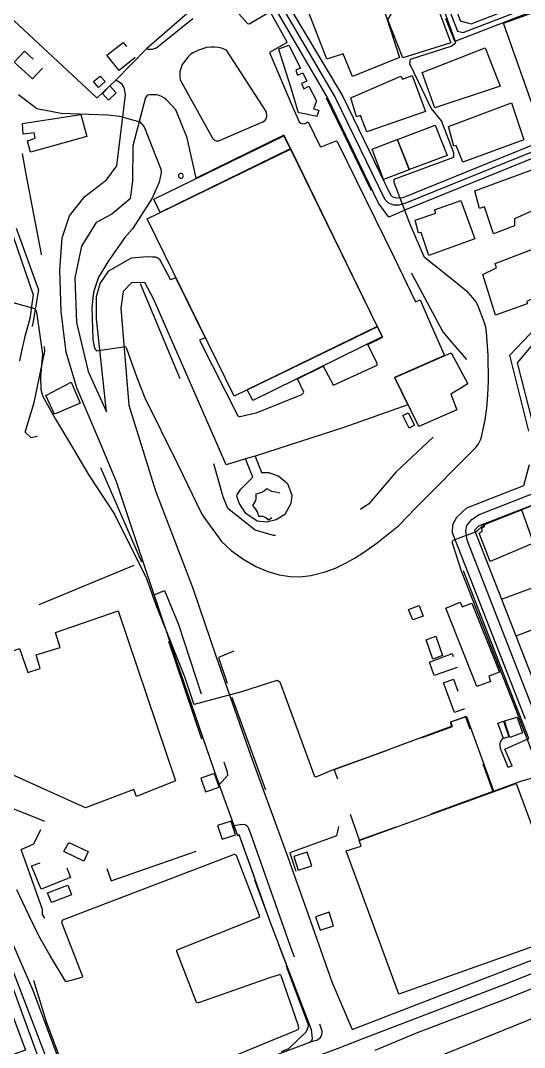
# Model space of a CAD drawing. Header units: millimetres. Extents: x 198785 to 203305, y 542885 to 545889.
# Drawn here: x 202611.8 to 202752.3, y 544513 to 544799.4 of the extents above; entities that cross this region are included whole.
import ezdxf

# ---------------------------------------------------------------- set-up
doc = ezdxf.new("R2010")
doc.units = ezdxf.units.MM
for name, pattern in [('FENCE_25K', [54.3, 28.7, -9.2, -16.4]), ('HIDDEN_BULD_25K', [28.8, 18.4, -10.4]), ('HIDDEN_IN_25K', [56.5, 36.5, -20])]:
    doc.linetypes.add(name, pattern=pattern)
for name, color, linetype in [('A0013117', 253, 'Continuous'), ('A0013118', 253, 'Continuous'), ('A0023217', 253, 'Continuous'), ('A0033324', 253, 'Continuous'), ('B0014111', 253, 'Continuous'), ('B0014112', 253, 'Continuous'), ('B0014113', 253, 'Continuous'), ('B0014114', 253, 'Continuous'), ('B0014115', 253, 'Continuous'), ('B0014116', 253, 'Continuous'), ('B0014118', 253, 'Continuous'), ('B0024120', 253, 'Continuous'), ('B0024127', 253, 'Continuous'), ('C0076117', 253, 'Continuous'), ('F0017111', 253, 'Continuous'), ('F0017114', 253, 'Continuous'), ('F0047224', 253, 'Continuous')]:
    doc.layers.add(name, color=color, linetype=linetype)

msp = doc.modelspace()

# ---------------------------------------------------------------- linework, layer by layer
at = {"layer": 'A0013117'}
for points in [[(202735.37, 544799.01), (202737.44, 544798.45), (202761.53, 544807.82), (202750.98, 544835.3), (202749.98, 544836.5), (202747.99, 544837.03), (202744.08, 544836.73), (202721.73, 544834.29), (202721.38, 544832.96), (202733.68, 544801.1), (202734.4, 544799.27), (202735.37, 544799.01)], [(202773.96, 544768.79), (202719.58, 544746.72), (202714.51, 544744.52), (202711.59, 544748.45), (202697.35, 544777.87), (202680.28, 544807.25)], [(202684.86, 544806.44), (202701.55, 544778.38), (202714.93, 544750.75), (202715.4, 544750.25), (202716.15, 544750), (202717.21, 544749.89), (202718.5, 544750.06), (202772.47, 544771.97), (202773.86, 544775.68)], [(202773.86, 544775.68), (202762.6, 544805.02), (202732.91, 544793.47), (202732.8, 544793.76), (202730.42, 544799.83)], [(202605.19, 544752.11), (202615.3, 544722.86), (202614.44, 544716.23), (202612.96, 544710.84), (202612.12, 544707.19), (202611.5, 544704.48)], [(202753.48, 544684.82), (202748.18, 544706.06), (202755.76, 544713.94)], [(202752.55, 544604.58), (202752.01, 544605.95), (202732.22, 544656.47), (202732.32, 544658.84), (202733.49, 544660.85), (202736.23, 544663.49), (202752.14, 544669.72), (202753.75, 544675.6)], [(202758.66, 544665.83), (202739.53, 544658.34), (202738.37, 544657.22), (202757.43, 544608.56)], [(202618.91, 544504.58), (202604.61, 544543.33), (202591.54, 544575.92), (202578.77, 544609.64), (202576.31, 544616.47), (202574.48, 544619.19), (202571.72, 544620.25), (202562.21, 544599.52), (202559.66, 544594.21), (202559.85, 544589.57), (202562.25, 544578.4), (202563.52, 544572.48), (202564.71, 544566.93), (202564.52, 544560.62), (202563.59, 544551.11), (202561.89, 544540.51), (202560.16, 544531.57), (202559.06, 544513.57), (202559.28, 544504.56)], [(202826.79, 544504.67), (202819.98, 544522.28), (202811.61, 544543.78), (202808.73, 544550.99), (202783.13, 544540.79), (202774.64, 544537.41), (202747.07, 544526.46), (202722.39, 544517.1), (202710.62, 544512.2)], [(202608.32, 544544.81), (202615.21, 544529.02), (202624.34, 544504.58)], [(202704.28, 544518), (202745.61, 544534), (202773.19, 544544.6)], [(202666.43, 544504.6), (202687.51, 544512.65), (202692.49, 544514.45)]]:
    msp.add_lwpolyline(points, dxfattribs=at)
at = {"layer": 'A0013118'}
for points in [[(202638.3, 544782.68), (202633.2, 544777.83), (202633.09, 544777.83), (202608.67, 544800.55), (202639.46, 544830.66), (202640.05, 544830.61), (202664.29, 544812.43), (202663.14, 544810.62), (202664.49, 544809.35), (202662.75, 544807.26), (202663.79, 544806.13), (202647.04, 544791.52)], [(202681.54, 544801.57), (202686.03, 544793.39), (202685.92, 544793.17), (202681.26, 544790.49), (202687.47, 544775.77), (202689.45, 544771.08), (202689.91, 544770.71), (202690.33, 544770.63), (202690.99, 544770.6), (202692.03, 544771.1), (202695.34, 544764.2), (202695.66, 544764.16), (202699.76, 544765.78), (202700.09, 544765.67), (202715.98, 544733.28), (202721.92, 544720.91), (202723.27, 544721.5), (202725.49, 544716.25), (202730.01, 544705.97), (202716.05, 544699.84), (202719.78, 544692.22), (202701.97, 544685.84), (202677.27, 544677.91), (202674.54, 544677.1), (202669.15, 544675.49), (202664.68, 544685.69), (202648.96, 544721.58), (202646.48, 544726.29), (202642.72, 544726.21), (202640.4, 544723.85), (202639.75, 544719.12), (202642.02, 544692.15), (202649.41, 544668.25), (202658.88, 544643.49), (202659.92, 544640.78), (202666.36, 544621.96), (202676.04, 544594.33), (202686.72, 544565.05), (202687.47, 544562.93), (202692.01, 544550.06), (202698.6, 544531.35), (202704.28, 544518)], [(202672.78, 544801.16), (202675.08, 544798.49), (202675.51, 544798.42), (202681.1, 544801.72)], [(202692.49, 544514.45), (202693.06, 544514.94), (202693.24, 544515.47), (202692.92, 544517.9), (202682.04, 544546.37), (202681.08, 544549.06), (202676.67, 544561.45), (202672.8, 544572.29), (202672.35, 544572.06), (202666.66, 544587.95), (202655.04, 544621.65), (202649.08, 544639.2), (202638.58, 544670.75), (202634.08, 544681.42), (202627.55, 544696.92), (202624.52, 544706.9), (202623.17, 544718.25), (202622.78, 544729.79), (202623.41, 544738.8), (202625.46, 544744.94), (202629.77, 544750.31), (202635.78, 544754.92), (202638.67, 544758.84), (202641.09, 544778.66), (202640.75, 544780.34), (202640.48, 544780.98), (202640.15, 544781.51), (202639.72, 544781.91), (202639.31, 544782.19), (202638.84, 544782.45), (202638.3, 544782.68), (202647.04, 544791.52), (202647.33, 544791.39), (202648.15, 544791.33), (202648.64, 544791.41), (202649.4, 544791.68), (202649.91, 544791.92), (202651.27, 544793.06), (202659.84, 544799.9)], [(202680.43, 544772.56), (202680.45, 544773.05), (202680.28, 544773.98), (202669.27, 544791.08), (202667.86, 544791.63), (202666.92, 544791.85), (202665.9, 544791.96), (202664.95, 544791.98), (202663.63, 544791.84), (202661.25, 544790.98), (202660.47, 544790.66), (202659.88, 544790.32), (202659.17, 544789.88), (202658.55, 544789.23), (202658.04, 544788.66), (202657.61, 544788.07), (202656.87, 544787.1), (202656.24, 544785.16), (202656.22, 544784.63), (202656.24, 544783.72), (202656.35, 544782.86), (202665.29, 544766.56), (202665.9, 544765.98), (202666.36, 544765.85), (202666.81, 544765.82), (202667.06, 544765.86), (202668.14, 544766.24), (202679.38, 544771.12), (202680.02, 544771.56), (202680.26, 544771.96), (202680.43, 544772.56)], [(202672.43, 544689.09), (202672.75, 544688.92), (202673.06, 544688.91), (202677.81, 544690.1), (202690.23, 544695.13), (202690.74, 544695.51), (202690.83, 544695.76), (202689.02, 544699.43), (202696.18, 544702.94), (202699.01, 544697.77), (202699.29, 544697.75), (202711.23, 544703.3), (202711.26, 544703.69), (202708.59, 544709.04), (202712.79, 544711.11), (202711.32, 544713.97), (202687.14, 544763.56), (202685.23, 544767.37), (202660.78, 544755.42), (202658.3, 544766.64), (202655.12, 544774.43), (202652.54, 544777.29), (202651.96, 544777.75), (202651.09, 544778.2), (202650.49, 544778.46), (202649.83, 544778.61), (202649.2, 544778.66), (202647.88, 544778.66), (202647.22, 544778.59), (202646.63, 544777.94), (202643.11, 544764.4), (202643.02, 544754.57), (202642.37, 544749.64), (202637.26, 544745.38), (202632.85, 544743.02), (202628.81, 544736.48), (202626.97, 544727.66), (202627.37, 544715.19), (202630.65, 544701.47), (202635.77, 544690.29), (202632.97, 544716.19), (202633.01, 544722.45), (202634, 544726.01), (202636.43, 544729.54), (202642.77, 544733.23), (202647.12, 544733.61), (202648.58, 544733.5), (202649.34, 544733.43), (202650.1, 544733.17), (202650.58, 544732.78), (202653.49, 544727.2), (202653.76, 544727.13), (202655.03, 544727.74), (202663.29, 544710.87), (202661.71, 544710.2), (202672.43, 544689.09)], [(202677.27, 544677.91), (202679.02, 544673.34), (202681.01, 544673.33), (202683.81, 544672.29), (202686.23, 544670.26), (202687.43, 544666.99), (202687.18, 544664.71), (202685.47, 544661.63), (202683.08, 544660.12), (202680.38, 544659.52), (202677.82, 544659.75), (202674.66, 544661.86), (202672.74, 544664.76), (202672.12, 544666.7), (202672.21, 544667.09), (202673.21, 544668.69), (202676.58, 544672.05), (202674.54, 544677.1)]]:
    msp.add_lwpolyline(points, dxfattribs=at)
at = {"layer": 'A0023217'}
for points in [[(202718.04, 544836.74), (202719.1, 544834.01), (202732.05, 544800.46), (202733.64, 544796.4), (202734.04, 544796.29), (202735.22, 544795.98), (202762.06, 544806.42), (202764.87, 544807.51)], [(202693.13, 544834.41), (202689.91, 544829.54), (202681.19, 544816.35), (202679.84, 544813.11), (202679.75, 544812.03), (202680.28, 544810.96), (202681.08, 544809.35), (202681.67, 544808.36), (202699.57, 544777.88), (202713.26, 544749.6), (202714.29, 544748.51), (202715.83, 544748), (202717.43, 544748), (202719.04, 544748.39), (202775.54, 544771.32), (202779.68, 544768.95)], [(202759.6, 544669.42), (202758.72, 544672.31), (202755.78, 544682.83), (202750.33, 544703.88), (202755.62, 544710.28), (202764.64, 544716.66), (202790.9, 544727.11), (202791.94, 544727.46), (202795.15, 544728.51)], [(202755.28, 544605.7), (202754.92, 544606.68), (202754.7, 544607.25), (202736.36, 544654.51), (202735.95, 544657.05), (202736.25, 544658.55), (202737.59, 544660.24), (202739.53, 544661.56), (202755.4, 544667.77), (202759.6, 544669.42)], [(202572.3, 544627.2), (202573.52, 544625.76), (202574.2, 544624.84), (202575.74, 544622.77), (202576.58, 544621.03), (202594, 544575.16), (202621.06, 544504.58), (202621.06, 544504.58)], [(202675.9, 544504.61), (202685.8, 544507.78), (202694.14, 544510.45), (202700.16, 544512.77), (202707.09, 544515.43), (202747.07, 544530.76), (202773.84, 544541.4), (202777.53, 544542.85)]]:
    msp.add_lwpolyline(points, dxfattribs=at)
at = {"layer": 'A0033324', "linetype": 'HIDDEN_IN_25K', "flags": 128}
for points in [[(202669.47, 544588.85), (202667.24, 544586.33), (202666.66, 544587.95), (202655.04, 544621.65), (202649.08, 544639.2), (202651.96, 544640.46), (202655.85, 544630.95), (202662.32, 544611.16), (202669.4, 544589.9), (202669.47, 544588.85)], [(202675.9, 544572.72), (202686.91, 544541.52), (202695.17, 544519.62), (202695.77, 544517.62), (202695.78, 544517.08), (202695.66, 544516.24), (202695.2, 544515.54), (202694.64, 544515.04), (202692.49, 544514.45), (202693.06, 544514.94), (202693.24, 544515.47), (202692.92, 544517.9), (202682.04, 544546.37), (202672.8, 544572.29), (202672.35, 544572.06), (202671.32, 544574.95), (202673.63, 544575.27), (202674.47, 544575.15), (202674.96, 544574.8), (202675.41, 544574.03), (202675.9, 544572.72)]]:
    msp.add_lwpolyline(points, dxfattribs=at)
at = {"layer": 'B0014111'}
for points in [[(202688.57, 544785.5), (202689.07, 544784.09), (202690.47, 544784.81), (202691.61, 544782.43), (202690.18, 544781.76), (202690.81, 544780.35), (202692.22, 544781.02), (202694.33, 544776.93), (202693.45, 544774.77), (202694.52, 544774.45), (202694.99, 544774.32), (202694.42, 544772.57), (202690.97, 544773.32), (202689.49, 544773.64), (202689.33, 544773.67), (202687.22, 544780.46), (202683.94, 544791.03), (202683.81, 544791.45), (202686.6, 544792.51), (202686.72, 544792.28), (202689.86, 544786.04), (202688.57, 544785.5)], [(202628.63, 544773.16), (202630.33, 544767.04), (202614.62, 544762.7), (202613.71, 544765.85), (202615.89, 544766.59), (202615.6, 544768.03), (202612.58, 544767.65), (202612.33, 544770.69), (202628.63, 544773.16)], [(202687.01, 544763.61), (202650.76, 544745.85), (202648.96, 544749.54), (202685.19, 544767.23), (202687.01, 544763.61)], [(202711.19, 544714.02), (202671.34, 544694.64), (202647.16, 544744.06), (202687.06, 544763.49), (202711.19, 544714.02)], [(202712.66, 544711.15), (202676.55, 544693.41), (202675.03, 544696.39), (202711.19, 544713.99), (202712.66, 544711.15)], [(202733.42, 544690.79), (202722.84, 544686.2), (202716.19, 544699.79), (202731.9, 544706.69), (202736.52, 544698.02), (202731.75, 544695.19), (202733.42, 544690.79)], [(202628.47, 544692.64), (202621.31, 544689.57), (202618.85, 544694.79), (202625.94, 544698.51), (202628.47, 544692.64)], [(202734.37, 544637.17), (202734.92, 544635.88), (202737.62, 544636.93), (202745.34, 544617.69), (202742.33, 544616.59), (202742.84, 544615.1), (202738.98, 544613.62), (202730.35, 544635.55), (202734.37, 544637.17)], [(202639.07, 544634.76), (202655.02, 544587.38), (202644.16, 544583.03), (202643.41, 544584.95), (202629.93, 544579.81), (202602.72, 544592.11), (202597.73, 544605.57), (202595.88, 544604.93), (202591.57, 544616.79), (202611.51, 544624.26), (202613.86, 544617.57), (202617.28, 544618.7), (202616.19, 544622.48), (202622.84, 544624.5), (202621.54, 544628.7), (202639.07, 544634.76)], [(202765.41, 544544.99), (202717.25, 544527.88), (202702.59, 544567.81), (202706.73, 544569.13), (202706.24, 544570.73), (202750.02, 544586.61), (202765.41, 544544.99)], [(202722.08, 544504.62), (202722.08, 544504.62), (202720.96, 544507.49), (202756.46, 544521.96), (202762.19, 544505.64), (202759.44, 544504.64), (202759.43, 544504.64)]]:
    msp.add_lwpolyline(points, dxfattribs=at)
at = {"layer": 'B0014112'}
for points in [[(202745.54, 544781.07), (202727.32, 544775.01), (202723.81, 544784.84), (202741.39, 544791.74), (202745.54, 544781.07)], [(202720.98, 544784.05), (202724.72, 544773.98), (202708.35, 544768.3), (202706.63, 544772.91), (202705.48, 544772.52), (202703.88, 544777.81), (202717.86, 544783.82), (202718.26, 544782.98), (202720.98, 544784.05)], [(202752.11, 544766.07), (202735.15, 544759.84), (202733.25, 544764.54), (202732.61, 544764.36), (202731.11, 544769.8), (202748.68, 544776.38), (202752.11, 544766.07)], [(202730.71, 544761.77), (202720.22, 544757.78), (202716.95, 544766.22), (202727.38, 544770.18), (202730.71, 544761.77)], [(202720.13, 544757.74), (202713.03, 544755.04), (202709.84, 544763.52), (202716.85, 544766.18), (202720.13, 544757.74)], [(202755.83, 544748.22), (202756.09, 544747.07), (202749.51, 544744.04), (202749.56, 544742.12), (202743.65, 544739.89), (202741.16, 544747.44), (202739.75, 544746.97), (202738.46, 544751.86), (202755.38, 544758.12), (202758.29, 544749.37), (202755.83, 544748.22)], [(202734.52, 544749.18), (202738.51, 544738.5), (202725.67, 544733.84), (202723.48, 544740.28), (202722.72, 544740.16), (202721.8, 544743.72), (202727.57, 544745.66), (202727.22, 544746.54), (202734.52, 544749.18)], [(202597.31, 544504.57), (202597.31, 544504.57), (202593.13, 544515.31), (202609.63, 544521.7), (202613.19, 544512.3), (202607.41, 544510.21), (202607.97, 544508.72), (202602.91, 544506.95), (202603.57, 544504.75), (202603.11, 544504.58)]]:
    msp.add_lwpolyline(points, dxfattribs=at)
at = {"layer": 'B0014113'}
msp.add_lwpolyline([(202731.76, 544793.13), (202718.43, 544788.92), (202714.25, 544799.55), (202715.48, 544801.8), (202727.03, 544805.86), (202731.76, 544793.13)], dxfattribs=at)
at = {"layer": 'B0014114', "linetype": 'HIDDEN_BULD_25K', "flags": 128}
msp.add_lwpolyline([(202743.49, 544584.36), (202706.35, 544570.8), (202699.26, 544590.5), (202732.23, 544602.53), (202731.79, 544603.8), (202735.86, 544605.22), (202743.49, 544584.36)], dxfattribs=at)
at = {"layer": 'B0014115'}
for points in [[(202702.29, 544808.11), (202703.98, 544803.79), (202708.17, 544804.89), (202709, 544803.1), (202712.5, 544804.23), (202717.43, 544789.09), (202704.4, 544783.79), (202701.8, 544790.05), (202697.24, 544788.55), (202687.86, 544812.96), (202688.66, 544814.18), (202692.03, 544816.45), (202690.79, 544819.73), (202692.84, 544823.34), (202702.89, 544827.79), (202708.66, 544811.75), (202702.29, 544808.11)], [(202763.44, 544792.42), (202764.54, 544789.48), (202765.76, 544789.81), (202772.04, 544772.65), (202757.13, 544768.46), (202746.43, 544798.62), (202760.49, 544803.65), (202764.16, 544792.83), (202763.44, 544792.42)], [(202761.81, 544737.23), (202765.83, 544726.55), (202756.86, 544723.29), (202757.2, 544723.07), (202752.94, 544720.99), (202753.06, 544720.32), (202744.25, 544717.18), (202740.7, 544728.56), (202744.54, 544730.39), (202744.12, 544731.57), (202757.27, 544736.6), (202757.67, 544735.81), (202761.81, 544737.23)], [(202754.85, 544653.59), (202742.78, 544648.55), (202739.65, 544656.41), (202740.49, 544656.96), (202740.45, 544657.79), (202741.19, 544658.34), (202741.12, 544658.82), (202751.45, 544662.89), (202754.85, 544653.59)]]:
    msp.add_lwpolyline(points, dxfattribs=at)
at = {"layer": 'B0014116', "linetype": 'HIDDEN_BULD_25K', "flags": 128}
for points in [[(202643.78, 544789.03), (202639.32, 544785.43), (202635.91, 544789.69), (202640.42, 544793.26), (202643.78, 544789.03)], [(202617.94, 544786.05), (202615.16, 544783.08), (202610.08, 544787.76), (202612.96, 544790.81), (202617.94, 544786.05)], [(202638.5, 544779.19), (202636.37, 544777.13), (202634.63, 544779.05), (202636.74, 544781.12), (202638.5, 544779.19)], [(202721.6, 544686.57), (202720.13, 544685.74), (202718.37, 544689.2), (202719.86, 544689.97), (202721.6, 544686.57)], [(202681.86, 544660.7), (202680.93, 544660.09), (202680.21, 544660.73), (202679.45, 544661.06), (202678.23, 544661.09), (202677.93, 544662.16), (202677.38, 544663.12), (202676.55, 544664.15), (202677.14, 544664.94), (202677.46, 544665.91), (202677.51, 544666.84), (202677.51, 544667.39), (202678.88, 544667.78), (202679.75, 544668.24), (202680.43, 544668.86), (202681.8, 544668.15), (202682.87, 544667.97), (202683.94, 544667.8), (202684.42, 544666.11), (202684.95, 544665.18), (202685.44, 544664.25), (202684.62, 544663.29), (202684.14, 544662.35), (202683.67, 544661.08), (202682.56, 544660.95), (202681.86, 544660.7)], [(202733.57, 544618.95), (202727.13, 544616.76), (202725.79, 544620.45), (202732.13, 544622.87), (202733.57, 544618.95)], [(202747.93, 544599.67), (202746.49, 544599.17), (202744.85, 544603.44), (202746.45, 544604.01), (202747.93, 544599.67)]]:
    msp.add_lwpolyline(points, dxfattribs=at)
at = {"layer": 'B0014118', "linetype": 'HIDDEN_BULD_25K', "flags": 128}
for points in [[(202635.42, 544782.36), (202633.52, 544780.71), (202632.14, 544782.34), (202634.05, 544783.87), (202635.42, 544782.36)], [(202724.03, 544633.25), (202721.21, 544632.26), (202720.01, 544635.11), (202722.93, 544636.25), (202724.03, 544633.25)], [(202729.43, 544622.32), (202726.77, 544621.31), (202724.86, 544626.72), (202727.56, 544627.71), (202729.43, 544622.32)], [(202735.58, 544607.42), (202732.84, 544606.37), (202729.71, 544614.7), (202732.51, 544615.75), (202735.58, 544607.42)], [(202630.65, 544567.61), (202629.45, 544564.95), (202623.9, 544567.61), (202625.26, 544570.17), (202630.65, 544567.61)], [(202625.76, 544560.44), (202617.56, 544557.14), (202614.88, 544563.62), (202623.37, 544566.77), (202625.76, 544560.44)], [(202626.05, 544555.56), (202620.43, 544553.47), (202619.3, 544556.17), (202625.01, 544558.3), (202626.05, 544555.56)]]:
    msp.add_lwpolyline(points, dxfattribs=at)
at = {"layer": 'B0024120', "linetype": 'FENCE_25K', "flags": 128}
for points in [[(202670.62, 544810.19), (202639.22, 544831.87), (202628.25, 544839.44), (202595.47, 544793.81), (202594.53, 544785.86), (202616.78, 544724.31), (202615.13, 544714.45), (202611.98, 544702.53), (202602.49, 544679.35)], [(202645.62, 544648.37), (202629.07, 544686.37), (202614.75, 544682.96), (202613.14, 544684.62), (202615.62, 544692.88), (202618.57, 544707.21), (202617.68, 544734.25), (202613.42, 544756.52), (202606.23, 544794.33), (202605.6, 544800.87), (202609.89, 544808.55), (202639.22, 544831.87)], [(202697.04, 544777.8), (202720.96, 544728.54), (202729.54, 544712.59), (202731.92, 544709.69), (202737.07, 544703.75), (202737.11, 544699.65), (202737.16, 544698.34), (202736.92, 544696.38), (202734.89, 544692.06), (202727.73, 544684.06), (202716.55, 544673.53), (202708.92, 544664.63), (202703.98, 544661.24), (202694.65, 544655.98), (202688.31, 544655.59), (202682.29, 544655.75), (202677.18, 544657.23), (202669.57, 544663.29), (202668.34, 544666.51), (202664.67, 544679.33), (202645.17, 544726.16)], [(202618.6, 544576.02), (202602.02, 544582.68), (202592.04, 544604.47), (202585.92, 544602.2), (202579.67, 544621), (202645.62, 544648.37), (202665.63, 544589.27)], [(202671.25, 544623.53), (202667.01, 544621.75), (202669.42, 544614.6)], [(202670.72, 544610.67), (202680.1, 544584.85)], [(202624.84, 544504.58), (202624.84, 544504.59), (202619.08, 544520.13), (202615.71, 544531), (202614.21, 544536), (202614.97, 544537.2), (202623.61, 544539.83), (202623.66, 544540.5), (202617.97, 544550.06), (202617.98, 544551.5), (202611.97, 544568.25), (202615.5, 544569.82), (202618.6, 544576.02), (202633.65, 544569.11), (202637.09, 544559.5), (202672.63, 544571.95), (202681.85, 544546.61)], [(202700.43, 544574.66), (202699.92, 544572.02), (202686.89, 544567.33), (202688.53, 544562.16)], [(202685.82, 544535.72), (202692.08, 544519.1), (202691.46, 544517.38), (202686.54, 544512.59), (202675.72, 544508.25), (202666.31, 544504.6)]]:
    msp.add_lwpolyline(points, dxfattribs=at)
at = {"layer": 'B0024127'}
for points in [[(202663.37, 544584.3), (202667.16, 544585.56), (202665.9, 544589.36), (202665.63, 544589.27), (202662.11, 544588.1), (202663.37, 544584.3)], [(202667.98, 544571.09), (202670.61, 544571.96), (202671.78, 544572.35), (202670.52, 544576.15), (202666.72, 544574.89), (202667.98, 544571.09)], [(202689.22, 544562.43), (202693.02, 544563.69), (202691.76, 544567.49), (202688.02, 544566.24), (202687.96, 544566.23), (202689.22, 544562.43)], [(202695.3, 544545.68), (202699.1, 544546.94), (202697.84, 544550.74), (202694.04, 544549.48), (202695.3, 544545.68)]]:
    msp.add_lwpolyline(points, dxfattribs=at)
at = {"layer": 'C0076117'}
for points in [[(202656.52, 544756.74), (202656.31, 544756.71), (202656.12, 544756.61), (202655.97, 544756.46), (202655.87, 544756.27), (202655.84, 544756.06), (202655.87, 544755.85), (202655.97, 544755.66), (202656.12, 544755.51), (202656.31, 544755.42), (202656.52, 544755.38), (202656.73, 544755.42), (202656.92, 544755.51), (202657.07, 544755.66), (202657.17, 544755.85), (202657.2, 544756.06), (202657.17, 544756.27), (202657.07, 544756.46), (202656.92, 544756.61), (202656.73, 544756.71), (202656.52, 544756.74)], [(202745.89, 544638.03), (202758.23, 544642.59), (202759.99, 544638.71), (202781.64, 544646.62), (202784.23, 544640.8), (202749.93, 544627.7)], [(202748.26, 544599.42), (202746.69, 544604.11), (202750.22, 544605.07), (202751.76, 544600.72), (202748.26, 544599.42)]]:
    msp.add_lwpolyline(points, dxfattribs=at)
at = {"layer": 'F0017111'}
for points, elevation in [([(202611.28, 544778.74), (202616.36, 544774.81), (202623.16, 544773.54), (202636.13, 544773.02), (202639.42, 544772.7), (202645.1, 544771.15), (202646.25, 544769.72), (202650.97, 544757.88), (202651.05, 544756.85), (202650.45, 544754.25), (202648.49, 544749.8), (202643.01, 544741.28), (202640.87, 544738.85), (202636.34, 544732.36), (202633.53, 544727.79), (202632.18, 544723.63), (202631.66, 544719.37), (202631.97, 544710.44), (202632.39, 544708.05), (202633.01, 544707.22), (202641.12, 544708.46), (202641.33, 544707.94), (202644.26, 544699.86), (202646.47, 544694.13), (202655.56, 544675.74), (202662.32, 544661.75), (202662.93, 544660.84), (202666.88, 544655.41), (202667.87, 544654.1), (202670.56, 544651.63), (202673.82, 544649.24), (202677.41, 544647.15), (202680.76, 544645.72), (202683.87, 544644.83), (202686.94, 544644.32), (202689.69, 544644.2), (202692.74, 544644.62), (202696.7, 544645.66), (202699.66, 544646.7), (202702.77, 544648.23), (202705.07, 544649.51), (202707.43, 544651.05), (202711.22, 544653.76), (202717.24, 544658.52), (202722.01, 544663.51), (202738.77, 544680.35), (202739.46, 544681.31), (202740.1, 544682.63), (202740.45, 544683.64), (202741.37, 544688.04), (202741.79, 544691.34), (202742.11, 544694.99), (202742.3, 544698.67), (202742.22, 544706.02), (202741.75, 544712.46), (202741.53, 544713.83), (202741.17, 544715.1), (202739.42, 544719.68), (202738.79, 544720.95), (202737.88, 544722.08), (202736.56, 544723.51), (202732.19, 544727.19), (202724.4, 544733.3), (202720.57, 544742.3), (202715.96, 544754.19), (202715.96, 544755.14), (202732.65, 544761.28), (202732.65, 544762.43), (202729.2, 544771.43), (202726.32, 544774.88), (202720.36, 544787.26), (202720.55, 544788.6), (202731.87, 544792.24), (202733.21, 544793.2), (202725.73, 544813.89)], 60), ([(202668.64, 544509.53), (202689.19, 544518), (202689.37, 544518.41), (202689.3, 544519.03), (202684.47, 544533.01), (202684.37, 544533.17), (202684.17, 544533.24), (202683.9, 544533.23), (202681.46, 544532.5), (202661.38, 544525.46), (202661.2, 544525.46), (202660.89, 544525.59), (202655.35, 544539.81), (202655.35, 544540.06), (202655.49, 544540.24), (202678.36, 544549.35), (202678.4, 544549.53), (202678.43, 544549.81), (202672.03, 544566.56), (202671.91, 544566.66), (202671.6, 544566.81), (202671.34, 544566.78), (202623.51, 544548.55), (202623.38, 544548.39), (202623.29, 544548.15), (202623.35, 544547.68), (202628.85, 544533.5), (202629.1, 544532.87), (202629.07, 544532.7), (202629.03, 544532.62), (202628.88, 544532.5), (202624.81, 544531.4), (202624.48, 544531.43), (202624.33, 544531.5), (202619.97, 544538.72), (202617.05, 544543.97), (202614.12, 544549.86), (202610.81, 544556.95)], 40)]:
    msp.add_lwpolyline(points, dxfattribs=dict(at, elevation=elevation))
at = {"layer": 'F0017114', "elevation": 50}
for points in [[(202608, 544721.19), (202615.84, 544719.09), (202616.25, 544718.04), (202617.95, 544706.36), (202617.38, 544700.06), (202617.46, 544696.51), (202618.03, 544694.57), (202621.58, 544688.19), (202626.54, 544679.81), (202630.85, 544672.63), (202637.99, 544661.71), (202646.91, 544643.78), (202649.55, 544636.48), (202657.66, 544616.15), (202660, 544608.91), (202660.33, 544608.7), (202673.54, 544612.3), (202683.38, 544615.43), (202684.14, 544614.99), (202693.64, 544588.81), (202693.66, 544588.78), (202693.77, 544588.64), (202694.1, 544588.49), (202694.4, 544588.56), (202699.1, 544590.48), (202708.87, 544594.07), (202731.98, 544602.62), (202732, 544602.68), (202731.7, 544603.79), (202731.73, 544603.85), (202735.87, 544605.34), (202735.97, 544605.34), (202736.13, 544605.27), (202743.65, 544584.61), (202743.78, 544584.55), (202743.96, 544584.55), (202751.27, 544587.25), (202756.56, 544588.78)], [(202756.65, 544589.56), (202749.89, 544607.32), (202734.74, 544645.83), (202732.12, 544653.87), (202732.47, 544654.43), (202738.67, 544656.83), (202739.26, 544657.3), (202741.07, 544658.88), (202751.58, 544662.99), (202767.12, 544669)]]:
    msp.add_lwpolyline(points, dxfattribs=at)
at = {"layer": 'F0047224'}
for points in [[(202748.88, 544591.53), (202746.81, 544596.18), (202753.5, 544599.15), (202735.33, 544645.91)], [(202748.88, 544591.53), (202747.77, 544591.11), (202745.61, 544596.37), (202745.5, 544597.21), (202745.53, 544597.67), (202745.59, 544598.12), (202745.79, 544598.58), (202746.42, 544599.34)]]:
    msp.add_lwpolyline(points, dxfattribs=at)

doc.saveas('drawing.dxf')
